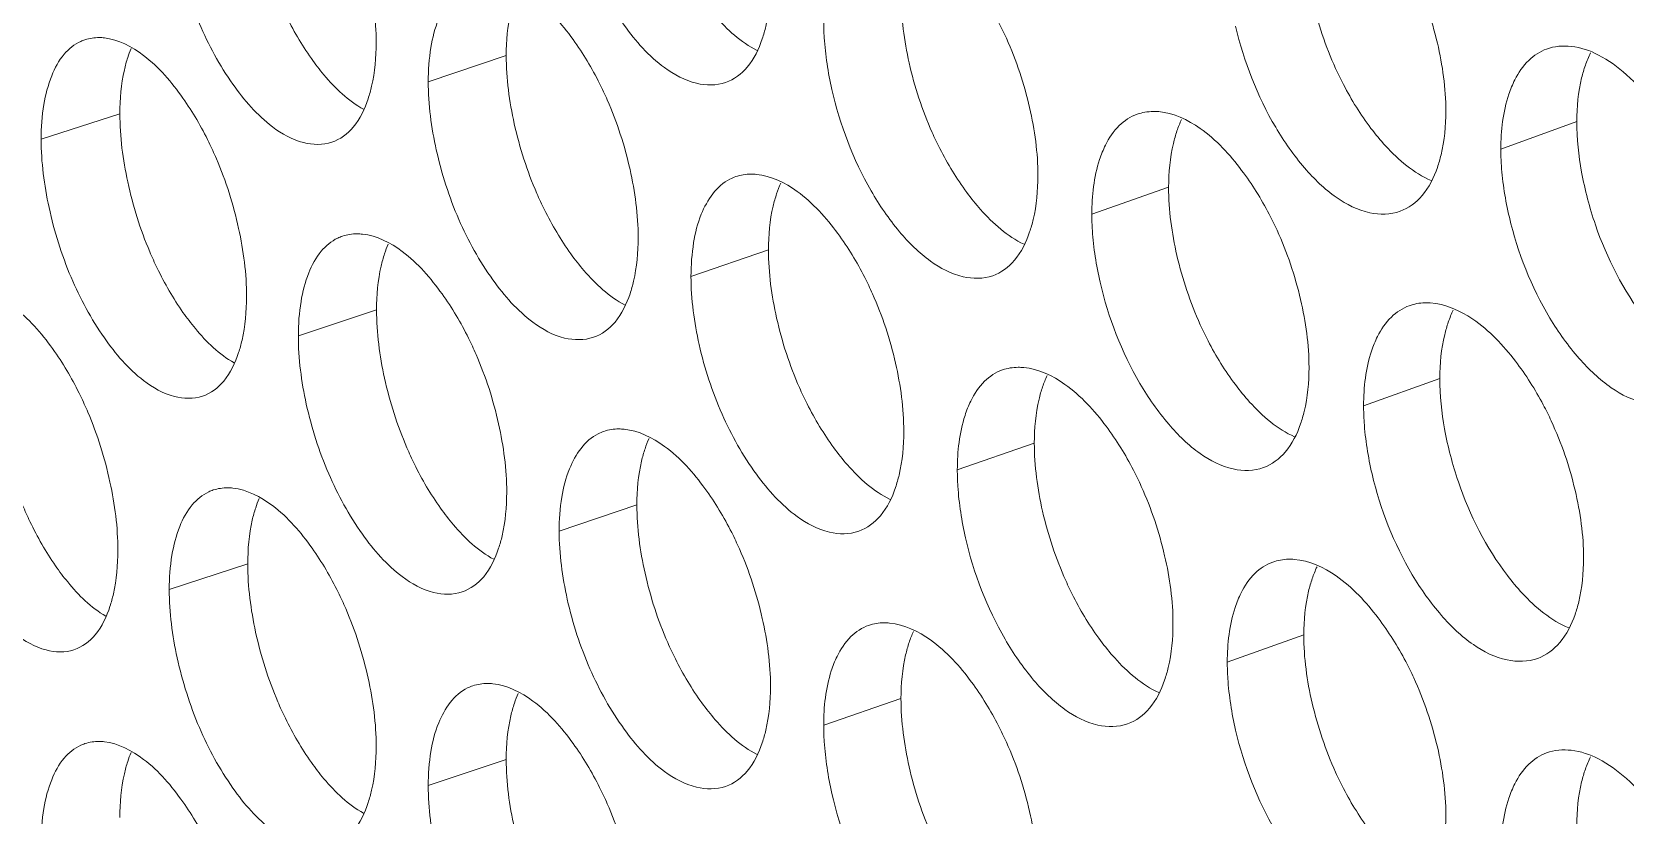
# Model space of a CAD drawing. Header units: millimetres. Extents: x 1177 to 4147, y 93 to 2194.
# Drawn here: x 2508.45 to 2526.29, y 883.24 to 892 of the extents above; entities that cross this region are included whole.
import ezdxf

# ---------------------------------------------------------------- set-up
doc = ezdxf.new("R2010")
doc.units = ezdxf.units.MM
doc.header["$LTSCALE"] = 0.1
doc.layers.get('0').update_dxf_attribs({"lineweight": 13})
doc.layers.add('标注', color=251, linetype='Continuous', lineweight=9)

# ---------------------------------------------------------------- blocks, each defined once
blk = doc.blocks.new('02')
at = {"layer": '标注'}
for p, q in [((4360.218, 865.179), (4358.971, 864.762)), ((4354.039, 864.25), (4352.78, 863.842)), ((4354.039, 864.25), (4352.78, 863.842)), ((4377.338, 864.123), (4376.123, 863.683)), ((4370.81, 863.075), (4369.582, 862.644)), ((4364.411, 862.072), (4363.172, 861.65)), ((4358.144, 861.114), (4356.893, 860.701)), ((4358.144, 861.114), (4356.893, 860.701)), ((4375.148, 860.018), (4373.928, 859.582)), ((4368.662, 858.986), (4367.431, 858.557)), ((4362.307, 857.998), (4361.064, 857.579)), ((4362.307, 857.998), (4361.064, 857.579)), ((4356.084, 857.055), (4354.829, 856.644)), ((4372.971, 855.919), (4371.748, 855.485)), ((4366.53, 854.901), (4365.294, 854.476)), ((4366.53, 854.901), (4365.294, 854.476)), ((4360.218, 853.929), (4358.971, 853.512))]:
    blk.add_line(p, q, dxfattribs=at)
for centre, radius, start, end in [((4353.688, 864.795), 0.67, 108.0096, 114.2633), ((4353.688, 864.795), 0.67, 108.0096, 114.2633), ((4355.89, 864.588), 1.814, 157.2003, 162.034), ((4355.89, 864.588), 1.814, 157.2003, 162.034), ((4364.121, 862.566), 0.718, 108.8885, 116.9547), ((4357.817, 861.639), 0.689, 108.3587, 115.3644), ((4357.817, 861.639), 0.689, 108.3587, 115.3644), ((4362.005, 858.502), 0.708, 108.7111, 116.4326), ((4362.005, 858.502), 0.708, 108.7111, 116.4326), ((4355.745, 857.59), 0.68, 108.1838, 114.818), ((4359.904, 854.443), 0.699, 108.5345, 115.9025), ((4353.688, 853.545), 0.67, 108.0096, 114.2633), ((4355.89, 853.338), 1.814, 157.2003, 162.034)]:
    blk.add_arc(centre, radius, start, end, dxfattribs=at)
for points, knots in [([(4361.064, 868.829), (4361.064, 868.463), (4361.166, 867.707), (4361.515, 866.63), (4362.038, 865.691), (4362.498, 865.171), (4362.749, 864.987)], [0, 0, 0, 0, 0.254669, 0.526003, 0.783257, 1, 1, 1, 1]), ([(4354.829, 867.894), (4354.829, 867.528), (4354.929, 866.772), (4355.269, 865.694), (4355.781, 864.751), (4356.232, 864.228), (4356.479, 864.041)], [0, 0, 0, 0, 0.255252, 0.52708, 0.784259, 1, 1, 1, 1]), ([(4358.138, 865.387), (4358.138, 865.753), (4358.037, 866.508), (4357.806, 867.232), (4357.651, 867.59)], [0, 0, 0, 0, 0.484204, 1, 1, 1, 1]), ([(4372.971, 867.169), (4372.971, 866.804), (4373.077, 866.048), (4373.319, 865.328), (4373.48, 864.974)], [0, 0, 0, 0, 0.484071, 1, 1, 1, 1]), ([(4359.598, 866.322), (4359.381, 866.216), (4359.133, 865.846), (4358.996, 865.287), (4358.971, 864.944), (4358.971, 864.762)], [0, 0, 0, 0, 0.415426, 0.686428, 1, 1, 1, 1]), ([(4361.287, 865.436), (4361.104, 865.688), (4360.746, 866.103), (4360.235, 866.365), (4360.004, 866.389)], [0, 0, 0, 0, 0.572175, 1, 1, 1, 1]), ([(4364.312, 865.447), (4364.334, 865.512), (4364.416, 865.805), (4364.444, 866.111), (4364.444, 866.345)], [0, 0, 0, 0, 0.227216, 1, 1, 1, 1]), ([(4368.216, 865.455), (4368.177, 865.543), (4368.016, 865.877), (4367.822, 866.196), (4367.658, 866.417)], [0, 0, 0, 0, 0.259321, 1, 1, 1, 1]), ([(4375.243, 864.292), (4375.243, 864.657), (4375.137, 865.412), (4374.892, 866.131), (4374.73, 866.485)], [0, 0, 0, 0, 0.483896, 1, 1, 1, 1]), ([(4356.565, 866.1), (4356.603, 866.012), (4356.757, 865.676), (4356.943, 865.355), (4357.101, 865.132)], [0, 0, 0, 0, 0.259878, 1, 1, 1, 1]), ([(4360.347, 866.077), (4360.325, 866.012), (4360.245, 865.719), (4360.218, 865.413), (4360.218, 865.179)], [0, 0, 0, 0, 0.22686, 1, 1, 1, 1]), ([(4363.346, 866.083), (4363.413, 865.99), (4363.663, 865.674), (4363.971, 865.391), (4364.229, 865.26)], [0, 0, 0, 0, 0.283164, 1, 1, 1, 1]), ([(4366.53, 866.151), (4366.53, 865.786), (4366.633, 865.03), (4366.87, 864.308), (4367.028, 863.952)], [0, 0, 0, 0, 0.484186, 1, 1, 1, 1]), ([(4365.294, 865.726), (4365.294, 865.639), (4365.307, 865.273), (4365.364, 864.909), (4365.426, 864.637)], [0, 0, 0, 0, 0.237501, 1, 1, 1, 1]), ([(4371.882, 865.647), (4372.013, 865.083), (4372.325, 864.279), (4372.943, 863.396), (4373.303, 863.045), (4373.491, 862.914)], [0, 0, 0, 0, 0.538492, 0.786102, 1, 1, 1, 1]), ([(4353.413, 865.406), (4353.311, 865.36), (4353.114, 865.198), (4352.922, 864.837), (4352.804, 864.372), (4352.78, 864.027), (4352.78, 863.842)], [0, 0, 0, 0, 0.190641, 0.415947, 0.685903, 1, 1, 1, 1]), ([(4353.413, 865.406), (4353.311, 865.36), (4353.114, 865.198), (4352.922, 864.837), (4352.804, 864.372), (4352.78, 864.027), (4352.78, 863.842)], [0, 0, 0, 0, 0.190641, 0.415947, 0.685903, 1, 1, 1, 1]), ([(4353.791, 865.462), (4353.764, 865.465), (4353.66, 865.471), (4353.554, 865.457), (4353.481, 865.433)], [0, 0, 0, 0, 0.25889, 1, 1, 1, 1]), ([(4353.791, 865.462), (4353.764, 865.465), (4353.66, 865.471), (4353.554, 865.457), (4353.481, 865.433)], [0, 0, 0, 0, 0.25889, 1, 1, 1, 1]), ([(4355.047, 864.5), (4354.868, 864.753), (4354.52, 865.168), (4354.018, 865.436), (4353.791, 865.462)], [0, 0, 0, 0, 0.574346, 1, 1, 1, 1]), ([(4355.047, 864.5), (4354.868, 864.753), (4354.52, 865.168), (4354.018, 865.436), (4353.791, 865.462)], [0, 0, 0, 0, 0.574346, 1, 1, 1, 1]), ([(4358.009, 864.49), (4358.031, 864.555), (4358.111, 864.847), (4358.138, 865.153), (4358.138, 865.387)], [0, 0, 0, 0, 0.226796, 1, 1, 1, 1]), ([(4361.834, 864.471), (4361.795, 864.559), (4361.638, 864.894), (4361.447, 865.214), (4361.287, 865.436)], [0, 0, 0, 0, 0.259589, 1, 1, 1, 1]), ([(4363.726, 864.749), (4363.86, 864.795), (4364.123, 864.995), (4364.258, 865.285), (4364.312, 865.447)], [0, 0, 0, 0, 0.452702, 1, 1, 1, 1]), ([(4368.72, 863.259), (4368.72, 863.624), (4368.616, 864.379), (4368.376, 865.1), (4368.216, 865.455)], [0, 0, 0, 0, 0.484011, 1, 1, 1, 1]), ([(4376.855, 865.284), (4376.749, 865.246), (4376.54, 865.109), (4376.404, 864.905), (4376.347, 864.792)], [0, 0, 0, 0, 0.470447, 1, 1, 1, 1]), ([(4378.566, 864.402), (4378.435, 864.571), (4378.17, 864.868), (4377.724, 865.196), (4377.275, 865.354), (4376.979, 865.329), (4376.855, 865.284)], [0, 0, 0, 0, 0.313876, 0.582158, 0.805693, 1, 1, 1, 1]), ([(4354.165, 865.147), (4354.143, 865.082), (4354.065, 864.789), (4354.039, 864.484), (4354.039, 864.25)], [0, 0, 0, 0, 0.226444, 1, 1, 1, 1]), ([(4354.165, 865.147), (4354.143, 865.082), (4354.065, 864.789), (4354.039, 864.484), (4354.039, 864.25)], [0, 0, 0, 0, 0.226444, 1, 1, 1, 1]), ([(4357.101, 865.132), (4357.164, 865.043), (4357.401, 864.734), (4357.691, 864.455), (4357.935, 864.32)], [0, 0, 0, 0, 0.282461, 1, 1, 1, 1]), ([(4360.218, 865.179), (4360.218, 864.813), (4360.319, 864.057), (4360.551, 863.334), (4360.707, 862.976)], [0, 0, 0, 0, 0.484301, 1, 1, 1, 1]), ([(4377.474, 865.024), (4377.451, 864.958), (4377.366, 864.665), (4377.338, 864.358), (4377.338, 864.123)], [0, 0, 0, 0, 0.227989, 1, 1, 1, 1]), ([(4358.971, 864.762), (4358.971, 864.396), (4359.072, 863.64), (4359.418, 862.563), (4359.938, 861.623), (4360.395, 861.102), (4360.644, 860.917)], [0, 0, 0, 0, 0.254863, 0.526363, 0.783591, 1, 1, 1, 1]), ([(4362.749, 864.987), (4362.902, 864.875), (4363.212, 864.703), (4363.579, 864.699), (4363.726, 864.749)], [0, 0, 0, 0, 0.550215, 1, 1, 1, 1]), ([(4373.48, 864.974), (4373.52, 864.886), (4373.683, 864.553), (4373.88, 864.235), (4374.046, 864.016)], [0, 0, 0, 0, 0.259163, 1, 1, 1, 1]), ([(4376.347, 864.792), (4376.309, 864.717), (4376.166, 864.365), (4376.123, 863.979), (4376.123, 863.683)], [0, 0, 0, 0, 0.220518, 1, 1, 1, 1]), ([(4355.582, 863.531), (4355.544, 863.619), (4355.391, 863.955), (4355.204, 864.277), (4355.047, 864.5)], [0, 0, 0, 0, 0.259857, 1, 1, 1, 1]), ([(4355.582, 863.531), (4355.544, 863.619), (4355.391, 863.955), (4355.204, 864.277), (4355.047, 864.5)], [0, 0, 0, 0, 0.259857, 1, 1, 1, 1]), ([(4365.426, 864.637), (4365.554, 864.073), (4365.859, 863.267), (4366.464, 862.379), (4366.817, 862.026), (4367.003, 861.893)], [0, 0, 0, 0, 0.539686, 0.787091, 1, 1, 1, 1]), ([(4354.039, 864.25), (4354.039, 863.884), (4354.138, 863.128), (4354.365, 862.403), (4354.517, 862.044)], [0, 0, 0, 0, 0.484416, 1, 1, 1, 1]), ([(4354.039, 864.25), (4354.039, 863.884), (4354.138, 863.128), (4354.365, 862.403), (4354.517, 862.044)], [0, 0, 0, 0, 0.484416, 1, 1, 1, 1]), ([(4357.429, 863.794), (4357.562, 863.838), (4357.824, 864.038), (4357.956, 864.328), (4358.009, 864.49)], [0, 0, 0, 0, 0.450132, 1, 1, 1, 1]), ([(4362.327, 862.271), (4362.327, 862.636), (4362.225, 863.392), (4361.99, 864.114), (4361.834, 864.471)], [0, 0, 0, 0, 0.484127, 1, 1, 1, 1]), ([(4370.307, 864.242), (4370.2, 864.204), (4369.991, 864.068), (4369.857, 863.861), (4369.8, 863.747)], [0, 0, 0, 0, 0.468263, 1, 1, 1, 1]), ([(4370.651, 864.283), (4370.621, 864.285), (4370.505, 864.29), (4370.388, 864.27), (4370.307, 864.242)], [0, 0, 0, 0, 0.258637, 1, 1, 1, 1]), ([(4371.978, 863.345), (4371.789, 863.596), (4371.414, 864.01), (4370.888, 864.262), (4370.651, 864.283)], [0, 0, 0, 0, 0.568686, 1, 1, 1, 1]), ([(4375.108, 863.392), (4375.131, 863.458), (4375.215, 863.75), (4375.243, 864.057), (4375.243, 864.292)], [0, 0, 0, 0, 0.227924, 1, 1, 1, 1]), ([(4356.479, 864.041), (4356.627, 863.929), (4356.927, 863.755), (4357.286, 863.747), (4357.429, 863.794)], [0, 0, 0, 0, 0.551821, 1, 1, 1, 1]), ([(4374.046, 864.016), (4374.119, 863.92), (4374.391, 863.591), (4374.729, 863.303), (4375.01, 863.181)], [0, 0, 0, 0, 0.284096, 1, 1, 1, 1]), ([(4377.338, 864.123), (4377.338, 863.853), (4377.398, 863.291), (4377.685, 862.202), (4378.082, 861.423), (4378.426, 860.975)], [0, 0, 0, 0, 0.240288, 0.498123, 1, 1, 1, 1]), ([(4352.78, 863.842), (4352.78, 863.476), (4352.879, 862.72), (4353.217, 861.642), (4353.725, 860.698), (4354.173, 860.173), (4354.418, 859.985)], [0, 0, 0, 0, 0.255445, 0.527438, 0.784592, 1, 1, 1, 1]), ([(4352.78, 863.842), (4352.78, 863.476), (4352.879, 862.72), (4353.217, 861.642), (4353.725, 860.698), (4354.173, 860.173), (4354.418, 859.985)], [0, 0, 0, 0, 0.255445, 0.527438, 0.784592, 1, 1, 1, 1]), ([(4367.028, 863.952), (4367.067, 863.865), (4367.227, 863.53), (4367.419, 863.212), (4367.582, 862.991)], [0, 0, 0, 0, 0.259432, 1, 1, 1, 1]), ([(4369.8, 863.747), (4369.763, 863.672), (4369.624, 863.321), (4369.582, 862.937), (4369.582, 862.644)], [0, 0, 0, 0, 0.220019, 1, 1, 1, 1]), ([(4370.943, 863.974), (4370.921, 863.909), (4370.838, 863.616), (4370.81, 863.31), (4370.81, 863.075)], [0, 0, 0, 0, 0.227562, 1, 1, 1, 1]), ([(4356.065, 861.327), (4356.065, 861.693), (4355.965, 862.449), (4355.735, 863.173), (4355.582, 863.531)], [0, 0, 0, 0, 0.484243, 1, 1, 1, 1]), ([(4356.065, 861.327), (4356.065, 861.693), (4355.965, 862.449), (4355.735, 863.173), (4355.582, 863.531)], [0, 0, 0, 0, 0.484243, 1, 1, 1, 1]), ([(4376.123, 863.683), (4376.123, 863.596), (4376.136, 863.231), (4376.195, 862.867), (4376.259, 862.596)], [0, 0, 0, 0, 0.237616, 1, 1, 1, 1]), ([(4364.219, 863.281), (4364.19, 863.284), (4364.079, 863.289), (4363.966, 863.272), (4363.888, 863.245)], [0, 0, 0, 0, 0.25872, 1, 1, 1, 1]), ([(4365.52, 862.335), (4365.334, 862.586), (4364.97, 863.001), (4364.453, 863.259), (4364.219, 863.281)], [0, 0, 0, 0, 0.570761, 1, 1, 1, 1]), ([(4368.587, 862.36), (4368.61, 862.425), (4368.692, 862.718), (4368.72, 863.024), (4368.72, 863.259)], [0, 0, 0, 0, 0.227498, 1, 1, 1, 1]), ([(4372.544, 862.387), (4372.504, 862.474), (4372.341, 862.808), (4372.144, 863.126), (4371.978, 863.345)], [0, 0, 0, 0, 0.259142, 1, 1, 1, 1]), ([(4374.512, 862.691), (4374.648, 862.74), (4374.912, 862.941), (4375.052, 863.231), (4375.108, 863.392)], [0, 0, 0, 0, 0.456741, 1, 1, 1, 1]), ([(4360.707, 862.976), (4360.745, 862.888), (4360.901, 862.553), (4361.09, 862.233), (4361.249, 862.011)], [0, 0, 0, 0, 0.2597, 1, 1, 1, 1]), ([(4363.795, 863.206), (4363.579, 863.096), (4363.334, 862.727), (4363.197, 862.17), (4363.172, 861.83), (4363.172, 861.65)], [0, 0, 0, 0, 0.417976, 0.688317, 1, 1, 1, 1]), ([(4364.542, 862.971), (4364.52, 862.906), (4364.438, 862.613), (4364.411, 862.307), (4364.411, 862.072)], [0, 0, 0, 0, 0.22714, 1, 1, 1, 1]), ([(4367.582, 862.991), (4367.652, 862.897), (4367.911, 862.576), (4368.231, 862.29), (4368.498, 862.163)], [0, 0, 0, 0, 0.283571, 1, 1, 1, 1]), ([(4370.81, 863.075), (4370.81, 862.709), (4370.914, 861.954), (4371.155, 861.233), (4371.315, 860.878)], [0, 0, 0, 0, 0.484109, 1, 1, 1, 1]), ([(4373.491, 862.914), (4373.652, 862.801), (4373.979, 862.631), (4374.36, 862.637), (4374.512, 862.691)], [0, 0, 0, 0, 0.547725, 1, 1, 1, 1]), ([(4369.582, 862.644), (4369.582, 862.557), (4369.595, 862.191), (4369.653, 861.827), (4369.716, 861.555)], [0, 0, 0, 0, 0.237546, 1, 1, 1, 1]), ([(4376.259, 862.596), (4376.391, 862.032), (4376.708, 861.228), (4377.334, 860.349), (4377.698, 860.001), (4377.889, 859.87)], [0, 0, 0, 0, 0.537696, 0.785444, 1, 1, 1, 1]), ([(4357.522, 862.262), (4357.42, 862.213), (4357.225, 862.049), (4357.034, 861.688), (4356.916, 861.226), (4356.893, 860.884), (4356.893, 860.701)], [0, 0, 0, 0, 0.192296, 0.418401, 0.687759, 1, 1, 1, 1]), ([(4357.522, 862.262), (4357.42, 862.213), (4357.225, 862.049), (4357.034, 861.688), (4356.916, 861.226), (4356.893, 860.884), (4356.893, 860.701)], [0, 0, 0, 0, 0.192296, 0.418401, 0.687759, 1, 1, 1, 1]), ([(4357.918, 862.325), (4357.89, 862.328), (4357.784, 862.334), (4357.675, 862.318), (4357.6, 862.293)], [0, 0, 0, 0, 0.258817, 1, 1, 1, 1]), ([(4357.918, 862.325), (4357.89, 862.328), (4357.784, 862.334), (4357.675, 862.318), (4357.6, 862.293)], [0, 0, 0, 0, 0.258817, 1, 1, 1, 1]), ([(4359.192, 861.369), (4359.011, 861.621), (4358.656, 862.037), (4358.148, 862.301), (4357.918, 862.325)], [0, 0, 0, 0, 0.572892, 1, 1, 1, 1]), ([(4359.192, 861.369), (4359.011, 861.621), (4358.656, 862.037), (4358.148, 862.301), (4357.918, 862.325)], [0, 0, 0, 0, 0.572892, 1, 1, 1, 1]), ([(4362.197, 861.373), (4362.219, 861.438), (4362.3, 861.731), (4362.327, 862.036), (4362.327, 862.271)], [0, 0, 0, 0, 0.227075, 1, 1, 1, 1]), ([(4366.074, 861.372), (4366.035, 861.46), (4365.876, 861.795), (4365.683, 862.114), (4365.52, 862.335)], [0, 0, 0, 0, 0.25941, 1, 1, 1, 1]), ([(4367.997, 861.661), (4368.131, 861.708), (4368.395, 861.908), (4368.532, 862.198), (4368.587, 862.36)], [0, 0, 0, 0, 0.454353, 1, 1, 1, 1]), ([(4373.055, 860.192), (4373.055, 860.558), (4372.949, 861.312), (4372.706, 862.032), (4372.544, 862.387)], [0, 0, 0, 0, 0.483934, 1, 1, 1, 1]), ([(4354.517, 862.044), (4354.554, 861.956), (4354.707, 861.62), (4354.891, 861.299), (4355.048, 861.075)], [0, 0, 0, 0, 0.259967, 1, 1, 1, 1]), ([(4354.517, 862.044), (4354.554, 861.956), (4354.707, 861.62), (4354.891, 861.299), (4355.048, 861.075)], [0, 0, 0, 0, 0.259967, 1, 1, 1, 1]), ([(4358.272, 862.012), (4358.25, 861.947), (4358.17, 861.654), (4358.144, 861.349), (4358.144, 861.114)], [0, 0, 0, 0, 0.226721, 1, 1, 1, 1]), ([(4358.272, 862.012), (4358.25, 861.947), (4358.17, 861.654), (4358.144, 861.349), (4358.144, 861.114)], [0, 0, 0, 0, 0.226721, 1, 1, 1, 1]), ([(4361.249, 862.011), (4361.316, 861.92), (4361.561, 861.606), (4361.863, 861.324), (4362.117, 861.192)], [0, 0, 0, 0, 0.282942, 1, 1, 1, 1]), ([(4364.411, 862.072), (4364.411, 861.706), (4364.514, 860.951), (4364.749, 860.228), (4364.907, 859.872)], [0, 0, 0, 0, 0.484224, 1, 1, 1, 1]), ([(4367.003, 861.893), (4367.159, 861.78), (4367.475, 861.609), (4367.848, 861.609), (4367.997, 861.661)], [0, 0, 0, 0, 0.549192, 1, 1, 1, 1]), ([(4363.172, 861.65), (4363.172, 861.284), (4363.275, 860.528), (4363.626, 859.452), (4364.153, 858.514), (4364.616, 857.996), (4364.869, 857.812)], [0, 0, 0, 0, 0.254475, 0.525644, 0.782923, 1, 1, 1, 1]), ([(4369.716, 861.555), (4369.845, 860.991), (4370.155, 860.186), (4370.769, 859.302), (4371.126, 858.951), (4371.314, 858.818)], [0, 0, 0, 0, 0.53889, 0.786432, 1, 1, 1, 1]), ([(4352.996, 860.448), (4352.819, 860.701), (4352.475, 861.116), (4351.975, 861.386), (4351.749, 861.412)], [0, 0, 0, 0, 0.575082, 1, 1, 1, 1]), ([(4355.938, 860.431), (4355.959, 860.496), (4356.039, 860.788), (4356.065, 861.093), (4356.065, 861.327)], [0, 0, 0, 0, 0.226657, 1, 1, 1, 1]), ([(4355.938, 860.431), (4355.959, 860.496), (4356.039, 860.788), (4356.065, 861.093), (4356.065, 861.327)], [0, 0, 0, 0, 0.226657, 1, 1, 1, 1]), ([(4359.735, 860.403), (4359.697, 860.491), (4359.541, 860.826), (4359.352, 861.147), (4359.192, 861.369)], [0, 0, 0, 0, 0.259679, 1, 1, 1, 1]), ([(4359.735, 860.403), (4359.697, 860.491), (4359.541, 860.826), (4359.352, 861.147), (4359.192, 861.369)], [0, 0, 0, 0, 0.259679, 1, 1, 1, 1]), ([(4361.612, 860.676), (4361.746, 860.721), (4362.008, 860.921), (4362.143, 861.211), (4362.197, 861.373)], [0, 0, 0, 0, 0.451858, 1, 1, 1, 1]), ([(4366.575, 859.174), (4366.575, 859.54), (4366.471, 860.295), (4366.233, 861.016), (4366.074, 861.372)], [0, 0, 0, 0, 0.484049, 1, 1, 1, 1]), ([(4374.992, 861.227), (4374.963, 861.229), (4374.85, 861.23), (4374.737, 861.21), (4374.658, 861.182)], [0, 0, 0, 0, 0.257824, 1, 1, 1, 1]), ([(4376.356, 860.295), (4376.161, 860.548), (4375.776, 860.966), (4375.235, 861.212), (4374.992, 861.227)], [0, 0, 0, 0, 0.568444, 1, 1, 1, 1]), ([(4355.048, 861.075), (4355.111, 860.986), (4355.343, 860.681), (4355.627, 860.404), (4355.867, 860.267)], [0, 0, 0, 0, 0.282202, 1, 1, 1, 1]), ([(4355.048, 861.075), (4355.111, 860.986), (4355.343, 860.681), (4355.627, 860.404), (4355.867, 860.267)], [0, 0, 0, 0, 0.282202, 1, 1, 1, 1]), ([(4358.144, 861.114), (4358.144, 860.748), (4358.244, 859.993), (4358.474, 859.269), (4358.629, 858.911)], [0, 0, 0, 0, 0.484339, 1, 1, 1, 1]), ([(4358.144, 861.114), (4358.144, 860.748), (4358.244, 859.993), (4358.474, 859.269), (4358.629, 858.911)], [0, 0, 0, 0, 0.484339, 1, 1, 1, 1]), ([(4374.658, 861.182), (4374.552, 861.143), (4374.343, 861.007), (4374.208, 860.802), (4374.15, 860.688)], [0, 0, 0, 0, 0.469738, 1, 1, 1, 1]), ([(4356.893, 860.701), (4356.893, 860.335), (4356.993, 859.579), (4357.336, 858.501), (4357.852, 857.559), (4358.306, 857.037), (4358.554, 856.851)], [0, 0, 0, 0, 0.255058, 0.526721, 0.783925, 1, 1, 1, 1]), ([(4356.893, 860.701), (4356.893, 860.335), (4356.993, 859.579), (4357.336, 858.501), (4357.852, 857.559), (4358.306, 857.037), (4358.554, 856.851)], [0, 0, 0, 0, 0.255058, 0.526721, 0.783925, 1, 1, 1, 1]), ([(4360.644, 860.917), (4360.796, 860.804), (4361.102, 860.632), (4361.467, 860.627), (4361.612, 860.676)], [0, 0, 0, 0, 0.550741, 1, 1, 1, 1]), ([(4371.315, 860.878), (4371.355, 860.791), (4371.516, 860.457), (4371.712, 860.139), (4371.877, 859.92)], [0, 0, 0, 0, 0.259253, 1, 1, 1, 1]), ([(4374.15, 860.688), (4374.113, 860.614), (4373.971, 860.262), (4373.928, 859.876), (4373.928, 859.582)], [0, 0, 0, 0, 0.220347, 1, 1, 1, 1]), ([(4375.283, 860.919), (4375.26, 860.853), (4375.176, 860.56), (4375.148, 860.253), (4375.148, 860.018)], [0, 0, 0, 0, 0.227846, 1, 1, 1, 1]), ([(4353.528, 859.478), (4353.49, 859.566), (4353.338, 859.902), (4353.153, 860.224), (4352.996, 860.448)], [0, 0, 0, 0, 0.259945, 1, 1, 1, 1]), ([(4355.359, 859.736), (4355.492, 859.779), (4355.754, 859.979), (4355.884, 860.269), (4355.938, 860.431)], [0, 0, 0, 0, 0.449251, 1, 1, 1, 1]), ([(4355.359, 859.736), (4355.492, 859.779), (4355.754, 859.979), (4355.884, 860.269), (4355.938, 860.431)], [0, 0, 0, 0, 0.449251, 1, 1, 1, 1]), ([(4360.225, 858.201), (4360.225, 858.567), (4360.123, 859.322), (4359.891, 860.046), (4359.735, 860.403)], [0, 0, 0, 0, 0.484165, 1, 1, 1, 1]), ([(4360.225, 858.201), (4360.225, 858.567), (4360.123, 859.322), (4359.891, 860.046), (4359.735, 860.403)], [0, 0, 0, 0, 0.484165, 1, 1, 1, 1]), ([(4368.492, 860.194), (4368.463, 860.196), (4368.349, 860.201), (4368.233, 860.183), (4368.153, 860.155)], [0, 0, 0, 0, 0.258663, 1, 1, 1, 1]), ([(4369.811, 859.254), (4369.623, 859.504), (4369.252, 859.919), (4368.729, 860.173), (4368.492, 860.194)], [0, 0, 0, 0, 0.569371, 1, 1, 1, 1]), ([(4372.92, 859.293), (4372.943, 859.358), (4373.026, 859.651), (4373.055, 859.958), (4373.055, 860.192)], [0, 0, 0, 0, 0.227782, 1, 1, 1, 1]), ([(4376.929, 859.339), (4376.889, 859.426), (4376.724, 859.759), (4376.524, 860.076), (4376.356, 860.295)], [0, 0, 0, 0, 0.258962, 1, 1, 1, 1]), ([(4354.418, 859.985), (4354.565, 859.873), (4354.861, 859.699), (4355.217, 859.689), (4355.359, 859.736)], [0, 0, 0, 0, 0.552376, 1, 1, 1, 1]), ([(4354.418, 859.985), (4354.565, 859.873), (4354.861, 859.699), (4355.217, 859.689), (4355.359, 859.736)], [0, 0, 0, 0, 0.552376, 1, 1, 1, 1]), ([(4368.153, 860.155), (4368.046, 860.118), (4367.837, 859.98), (4367.703, 859.773), (4367.646, 859.658)], [0, 0, 0, 0, 0.467496, 1, 1, 1, 1]), ([(4371.877, 859.92), (4371.949, 859.824), (4372.216, 859.498), (4372.548, 859.21), (4372.825, 859.086)], [0, 0, 0, 0, 0.283932, 1, 1, 1, 1]), ([(4375.148, 860.018), (4375.148, 859.748), (4375.207, 859.187), (4375.492, 858.097), (4375.886, 857.317), (4376.229, 856.868)], [0, 0, 0, 0, 0.240361, 0.498273, 1, 1, 1, 1]), ([(4364.907, 859.872), (4364.945, 859.784), (4365.103, 859.45), (4365.295, 859.131), (4365.457, 858.91)], [0, 0, 0, 0, 0.259522, 1, 1, 1, 1]), ([(4367.646, 859.658), (4367.61, 859.584), (4367.472, 859.233), (4367.431, 858.85), (4367.431, 858.557)], [0, 0, 0, 0, 0.219864, 1, 1, 1, 1]), ([(4368.795, 859.885), (4368.772, 859.82), (4368.69, 859.527), (4368.662, 859.22), (4368.662, 858.986)], [0, 0, 0, 0, 0.227421, 1, 1, 1, 1]), ([(4377.889, 859.87), (4378.053, 859.758), (4378.387, 859.589), (4378.773, 859.597), (4378.928, 859.654)], [0, 0, 0, 0, 0.54679, 1, 1, 1, 1]), ([(4354.007, 857.273), (4354.007, 857.639), (4353.908, 858.394), (4353.68, 859.119), (4353.528, 859.478)], [0, 0, 0, 0, 0.484282, 1, 1, 1, 1]), ([(4373.928, 859.582), (4373.928, 859.495), (4373.941, 859.129), (4374, 858.765), (4374.063, 858.494)], [0, 0, 0, 0, 0.237593, 1, 1, 1, 1]), ([(4362.104, 859.207), (4362.076, 859.21), (4361.966, 859.216), (4361.855, 859.199), (4361.778, 859.173)], [0, 0, 0, 0, 0.258751, 1, 1, 1, 1]), ([(4362.104, 859.207), (4362.076, 859.21), (4361.966, 859.216), (4361.855, 859.199), (4361.778, 859.173)], [0, 0, 0, 0, 0.258751, 1, 1, 1, 1]), ([(4363.396, 858.258), (4363.212, 858.51), (4362.851, 858.924), (4362.336, 859.185), (4362.104, 859.207)], [0, 0, 0, 0, 0.571465, 1, 1, 1, 1]), ([(4363.396, 858.258), (4363.212, 858.51), (4362.851, 858.924), (4362.336, 859.185), (4362.104, 859.207)], [0, 0, 0, 0, 0.571465, 1, 1, 1, 1]), ([(4366.443, 858.276), (4366.465, 858.341), (4366.547, 858.634), (4366.575, 858.94), (4366.575, 859.174)], [0, 0, 0, 0, 0.227356, 1, 1, 1, 1]), ([(4370.373, 858.293), (4370.333, 858.381), (4370.172, 858.715), (4369.976, 859.033), (4369.811, 859.254)], [0, 0, 0, 0, 0.259231, 1, 1, 1, 1]), ([(4372.326, 858.593), (4372.461, 858.641), (4372.725, 858.841), (4372.864, 859.132), (4372.92, 859.293)], [0, 0, 0, 0, 0.455957, 1, 1, 1, 1]), ([(4377.446, 857.147), (4377.446, 857.512), (4377.339, 858.266), (4377.093, 858.985), (4376.929, 859.339)], [0, 0, 0, 0, 0.483858, 1, 1, 1, 1]), ([(4358.629, 858.911), (4358.667, 858.823), (4358.821, 858.487), (4359.009, 858.167), (4359.168, 857.944)], [0, 0, 0, 0, 0.259789, 1, 1, 1, 1]), ([(4358.629, 858.911), (4358.667, 858.823), (4358.821, 858.487), (4359.009, 858.167), (4359.168, 857.944)], [0, 0, 0, 0, 0.259789, 1, 1, 1, 1]), ([(4361.689, 859.136), (4361.473, 859.029), (4361.227, 858.659), (4361.089, 858.101), (4361.064, 857.76), (4361.064, 857.579)], [0, 0, 0, 0, 0.41671, 0.687379, 1, 1, 1, 1]), ([(4361.689, 859.136), (4361.473, 859.029), (4361.227, 858.659), (4361.089, 858.101), (4361.064, 857.76), (4361.064, 857.579)], [0, 0, 0, 0, 0.41671, 0.687379, 1, 1, 1, 1]), ([(4362.437, 858.896), (4362.415, 858.831), (4362.334, 858.538), (4362.307, 858.233), (4362.307, 857.998)], [0, 0, 0, 0, 0.227, 1, 1, 1, 1]), ([(4362.437, 858.896), (4362.415, 858.831), (4362.334, 858.538), (4362.307, 858.233), (4362.307, 857.998)], [0, 0, 0, 0, 0.227, 1, 1, 1, 1]), ([(4365.457, 858.91), (4365.525, 858.816), (4365.779, 858.497), (4366.093, 858.213), (4366.356, 858.084)], [0, 0, 0, 0, 0.283373, 1, 1, 1, 1]), ([(4368.662, 858.986), (4368.662, 858.62), (4368.766, 857.865), (4369.005, 857.143), (4369.165, 856.788)], [0, 0, 0, 0, 0.484147, 1, 1, 1, 1]), ([(4371.314, 858.818), (4371.473, 858.706), (4371.797, 858.536), (4372.175, 858.539), (4372.326, 858.593)], [0, 0, 0, 0, 0.548205, 1, 1, 1, 1]), ([(4367.431, 858.557), (4367.431, 858.47), (4367.444, 858.104), (4367.501, 857.741), (4367.563, 857.469)], [0, 0, 0, 0, 0.237523, 1, 1, 1, 1]), ([(4374.063, 858.494), (4374.195, 857.93), (4374.509, 857.126), (4375.131, 856.245), (4375.493, 855.896), (4375.683, 855.764)], [0, 0, 0, 0, 0.538094, 0.785773, 1, 1, 1, 1]), ([(4355.46, 858.207), (4355.358, 858.159), (4355.162, 857.996), (4354.971, 857.635), (4354.852, 857.171), (4354.829, 856.828), (4354.829, 856.644)], [0, 0, 0, 0, 0.191473, 0.417182, 0.686837, 1, 1, 1, 1]), ([(4355.847, 858.266), (4355.82, 858.269), (4355.714, 858.275), (4355.608, 858.26), (4355.533, 858.236)], [0, 0, 0, 0, 0.258853, 1, 1, 1, 1]), ([(4357.112, 857.307), (4356.932, 857.56), (4356.581, 857.975), (4356.076, 858.241), (4355.847, 858.266)], [0, 0, 0, 0, 0.573616, 1, 1, 1, 1]), ([(4360.096, 857.304), (4360.118, 857.369), (4360.198, 857.662), (4360.225, 857.967), (4360.225, 858.201)], [0, 0, 0, 0, 0.226935, 1, 1, 1, 1]), ([(4360.096, 857.304), (4360.118, 857.369), (4360.198, 857.662), (4360.225, 857.967), (4360.225, 858.201)], [0, 0, 0, 0, 0.226935, 1, 1, 1, 1]), ([(4363.947, 857.294), (4363.908, 857.382), (4363.749, 857.717), (4363.558, 858.037), (4363.396, 858.258)], [0, 0, 0, 0, 0.2595, 1, 1, 1, 1]), ([(4363.947, 857.294), (4363.908, 857.382), (4363.749, 857.717), (4363.558, 858.037), (4363.396, 858.258)], [0, 0, 0, 0, 0.2595, 1, 1, 1, 1]), ([(4365.854, 857.577), (4365.988, 857.624), (4366.251, 857.824), (4366.388, 858.114), (4366.443, 858.276)], [0, 0, 0, 0, 0.453533, 1, 1, 1, 1]), ([(4370.88, 856.098), (4370.88, 856.463), (4370.775, 857.218), (4370.534, 857.939), (4370.373, 858.293)], [0, 0, 0, 0, 0.483972, 1, 1, 1, 1]), ([(4352.483, 857.993), (4352.52, 857.905), (4352.671, 857.569), (4352.855, 857.247), (4353.01, 857.023)], [0, 0, 0, 0, 0.260055, 1, 1, 1, 1]), ([(4356.211, 857.952), (4356.189, 857.887), (4356.11, 857.594), (4356.084, 857.289), (4356.084, 857.055)], [0, 0, 0, 0, 0.226582, 1, 1, 1, 1]), ([(4359.168, 857.944), (4359.233, 857.854), (4359.473, 857.542), (4359.769, 857.262), (4360.019, 857.128)], [0, 0, 0, 0, 0.282708, 1, 1, 1, 1]), ([(4359.168, 857.944), (4359.233, 857.854), (4359.473, 857.542), (4359.769, 857.262), (4360.019, 857.128)], [0, 0, 0, 0, 0.282708, 1, 1, 1, 1]), ([(4362.307, 857.998), (4362.307, 857.632), (4362.409, 856.877), (4362.643, 856.154), (4362.799, 855.797)], [0, 0, 0, 0, 0.484262, 1, 1, 1, 1]), ([(4362.307, 857.998), (4362.307, 857.632), (4362.409, 856.877), (4362.643, 856.154), (4362.799, 855.797)], [0, 0, 0, 0, 0.484262, 1, 1, 1, 1]), ([(4364.869, 857.812), (4365.023, 857.7), (4365.337, 857.528), (4365.706, 857.526), (4365.854, 857.577)], [0, 0, 0, 0, 0.549699, 1, 1, 1, 1]), ([(4361.064, 857.579), (4361.064, 857.213), (4361.166, 856.457), (4361.515, 855.38), (4362.038, 854.441), (4362.498, 853.921), (4362.749, 853.737)], [0, 0, 0, 0, 0.254669, 0.526003, 0.783257, 1, 1, 1, 1]), ([(4361.064, 857.579), (4361.064, 857.213), (4361.166, 856.457), (4361.515, 855.38), (4362.038, 854.441), (4362.498, 853.921), (4362.749, 853.737)], [0, 0, 0, 0, 0.254669, 0.526003, 0.783257, 1, 1, 1, 1]), ([(4367.563, 857.469), (4367.692, 856.905), (4368, 856.099), (4368.609, 855.213), (4368.965, 854.861), (4369.151, 854.728)], [0, 0, 0, 0, 0.539288, 0.786761, 1, 1, 1, 1]), ([(4353.881, 856.376), (4353.902, 856.441), (4353.981, 856.734), (4354.007, 857.039), (4354.007, 857.273)], [0, 0, 0, 0, 0.226518, 1, 1, 1, 1]), ([(4357.651, 856.34), (4357.613, 856.428), (4357.458, 856.763), (4357.271, 857.084), (4357.112, 857.307)], [0, 0, 0, 0, 0.259768, 1, 1, 1, 1]), ([(4359.513, 856.607), (4359.646, 856.652), (4359.909, 856.852), (4360.042, 857.142), (4360.096, 857.304)], [0, 0, 0, 0, 0.451001, 1, 1, 1, 1]), ([(4359.513, 856.607), (4359.646, 856.652), (4359.909, 856.852), (4360.042, 857.142), (4360.096, 857.304)], [0, 0, 0, 0, 0.451001, 1, 1, 1, 1]), ([(4364.444, 855.095), (4364.444, 855.461), (4364.34, 856.216), (4364.104, 856.938), (4363.947, 857.294)], [0, 0, 0, 0, 0.484088, 1, 1, 1, 1]), ([(4364.444, 855.095), (4364.444, 855.461), (4364.34, 856.216), (4364.104, 856.938), (4363.947, 857.294)], [0, 0, 0, 0, 0.484088, 1, 1, 1, 1]), ([(4372.82, 857.127), (4372.79, 857.129), (4372.674, 857.133), (4372.557, 857.113), (4372.475, 857.084)], [0, 0, 0, 0, 0.258462, 1, 1, 1, 1]), ([(4374.16, 856.192), (4373.969, 856.444), (4373.59, 856.858), (4373.059, 857.108), (4372.82, 857.127)], [0, 0, 0, 0, 0.568222, 1, 1, 1, 1]), ([(4377.31, 856.247), (4377.333, 856.312), (4377.418, 856.605), (4377.446, 856.912), (4377.446, 857.147)], [0, 0, 0, 0, 0.228067, 1, 1, 1, 1]), ([(4353.01, 857.023), (4353.072, 856.935), (4353.3, 856.632), (4353.577, 856.357), (4353.813, 856.218)], [0, 0, 0, 0, 0.28193, 1, 1, 1, 1]), ([(4356.084, 857.055), (4356.084, 856.689), (4356.183, 855.933), (4356.412, 855.208), (4356.565, 854.85)], [0, 0, 0, 0, 0.484378, 1, 1, 1, 1]), ([(4372.475, 857.084), (4372.369, 857.046), (4372.16, 856.91), (4372.025, 856.704), (4371.968, 856.59)], [0, 0, 0, 0, 0.469011, 1, 1, 1, 1]), ([(4376.229, 856.868), (4376.303, 856.771), (4376.579, 856.44), (4376.924, 856.151), (4377.209, 856.031)], [0, 0, 0, 0, 0.284248, 1, 1, 1, 1]), ([(4354.829, 856.644), (4354.829, 856.278), (4354.929, 855.522), (4355.269, 854.444), (4355.781, 853.501), (4356.232, 852.978), (4356.479, 852.791)], [0, 0, 0, 0, 0.255252, 0.52708, 0.784259, 1, 1, 1, 1]), ([(4358.554, 856.851), (4358.704, 856.739), (4359.007, 856.566), (4359.369, 856.559), (4359.513, 856.607)], [0, 0, 0, 0, 0.551276, 1, 1, 1, 1]), ([(4358.554, 856.851), (4358.704, 856.739), (4359.007, 856.566), (4359.369, 856.559), (4359.513, 856.607)], [0, 0, 0, 0, 0.551276, 1, 1, 1, 1]), ([(4369.165, 856.788), (4369.204, 856.7), (4369.364, 856.366), (4369.558, 856.048), (4369.722, 855.828)], [0, 0, 0, 0, 0.259343, 1, 1, 1, 1]), ([(4373.106, 856.819), (4373.083, 856.754), (4372.999, 856.461), (4372.971, 856.154), (4372.971, 855.919)], [0, 0, 0, 0, 0.227704, 1, 1, 1, 1]), ([(4353.305, 855.682), (4353.437, 855.725), (4353.698, 855.925), (4353.828, 856.214), (4353.881, 856.376)], [0, 0, 0, 0, 0.448356, 1, 1, 1, 1]), ([(4371.968, 856.59), (4371.931, 856.516), (4371.791, 856.164), (4371.748, 855.779), (4371.748, 855.485)], [0, 0, 0, 0, 0.22018, 1, 1, 1, 1]), ([(4358.138, 854.137), (4358.138, 854.503), (4358.037, 855.258), (4357.806, 855.982), (4357.651, 856.34)], [0, 0, 0, 0, 0.484204, 1, 1, 1, 1]), ([(4366.348, 856.11), (4366.319, 856.113), (4366.207, 856.118), (4366.092, 856.1), (4366.013, 856.072)], [0, 0, 0, 0, 0.258691, 1, 1, 1, 1]), ([(4366.348, 856.11), (4366.319, 856.113), (4366.207, 856.118), (4366.092, 856.1), (4366.013, 856.072)], [0, 0, 0, 0, 0.258691, 1, 1, 1, 1]), ([(4367.658, 855.167), (4367.471, 855.418), (4367.104, 855.832), (4366.583, 856.088), (4366.348, 856.11)], [0, 0, 0, 0, 0.570063, 1, 1, 1, 1]), ([(4367.658, 855.167), (4367.471, 855.418), (4367.104, 855.832), (4366.583, 856.088), (4366.348, 856.11)], [0, 0, 0, 0, 0.570063, 1, 1, 1, 1]), ([(4370.746, 855.199), (4370.769, 855.264), (4370.852, 855.557), (4370.88, 855.863), (4370.88, 856.098)], [0, 0, 0, 0, 0.227639, 1, 1, 1, 1]), ([(4374.73, 855.235), (4374.689, 855.323), (4374.525, 855.656), (4374.327, 855.973), (4374.16, 856.192)], [0, 0, 0, 0, 0.259052, 1, 1, 1, 1]), ([(4376.713, 855.545), (4376.848, 855.594), (4377.113, 855.795), (4377.254, 856.085), (4377.31, 856.247)], [0, 0, 0, 0, 0.457514, 1, 1, 1, 1]), ([(4352.372, 855.934), (4352.517, 855.822), (4352.81, 855.648), (4353.164, 855.636), (4353.305, 855.682)], [0, 0, 0, 0, 0.552941, 1, 1, 1, 1]), ([(4366.013, 856.072), (4365.907, 856.036), (4365.697, 855.898), (4365.563, 855.69), (4365.507, 855.575)], [0, 0, 0, 0, 0.466707, 1, 1, 1, 1]), ([(4366.013, 856.072), (4365.907, 856.036), (4365.697, 855.898), (4365.563, 855.69), (4365.507, 855.575)], [0, 0, 0, 0, 0.466707, 1, 1, 1, 1]), ([(4372.971, 855.919), (4372.971, 855.554), (4373.077, 854.798), (4373.319, 854.078), (4373.48, 853.724)], [0, 0, 0, 0, 0.484071, 1, 1, 1, 1]), ([(4362.799, 855.797), (4362.838, 855.709), (4362.995, 855.374), (4363.185, 855.054), (4363.346, 854.833)], [0, 0, 0, 0, 0.259611, 1, 1, 1, 1]), ([(4362.799, 855.797), (4362.838, 855.709), (4362.995, 855.374), (4363.185, 855.054), (4363.346, 854.833)], [0, 0, 0, 0, 0.259611, 1, 1, 1, 1]), ([(4366.661, 855.8), (4366.639, 855.735), (4366.557, 855.442), (4366.53, 855.136), (4366.53, 854.901)], [0, 0, 0, 0, 0.22728, 1, 1, 1, 1]), ([(4366.661, 855.8), (4366.639, 855.735), (4366.557, 855.442), (4366.53, 855.136), (4366.53, 854.901)], [0, 0, 0, 0, 0.22728, 1, 1, 1, 1]), ([(4369.722, 855.828), (4369.793, 855.733), (4370.056, 855.409), (4370.382, 855.122), (4370.654, 854.997)], [0, 0, 0, 0, 0.283758, 1, 1, 1, 1]), ([(4375.683, 855.764), (4375.845, 855.652), (4376.176, 855.483), (4376.559, 855.489), (4376.713, 855.545)], [0, 0, 0, 0, 0.547253, 1, 1, 1, 1]), ([(4365.507, 855.575), (4365.471, 855.501), (4365.335, 855.15), (4365.294, 854.769), (4365.294, 854.476)], [0, 0, 0, 0, 0.219714, 1, 1, 1, 1]), ([(4365.507, 855.575), (4365.471, 855.501), (4365.335, 855.15), (4365.294, 854.769), (4365.294, 854.476)], [0, 0, 0, 0, 0.219714, 1, 1, 1, 1]), ([(4371.748, 855.485), (4371.748, 855.398), (4371.761, 855.032), (4371.819, 854.669), (4371.882, 854.397)], [0, 0, 0, 0, 0.237569, 1, 1, 1, 1]), ([(4359.598, 855.072), (4359.381, 854.966), (4359.133, 854.596), (4358.996, 854.037), (4358.971, 853.694), (4358.971, 853.512)], [0, 0, 0, 0, 0.415426, 0.686428, 1, 1, 1, 1]), ([(4360.004, 855.139), (4359.976, 855.142), (4359.867, 855.147), (4359.758, 855.131), (4359.681, 855.106)], [0, 0, 0, 0, 0.258783, 1, 1, 1, 1]), ([(4361.287, 854.186), (4361.104, 854.438), (4360.746, 854.853), (4360.235, 855.115), (4360.004, 855.139)], [0, 0, 0, 0, 0.572175, 1, 1, 1, 1]), ([(4364.312, 854.197), (4364.334, 854.262), (4364.416, 854.555), (4364.444, 854.861), (4364.444, 855.095)], [0, 0, 0, 0, 0.227216, 1, 1, 1, 1]), ([(4364.312, 854.197), (4364.334, 854.262), (4364.416, 854.555), (4364.444, 854.861), (4364.444, 855.095)], [0, 0, 0, 0, 0.227216, 1, 1, 1, 1]), ([(4368.216, 854.205), (4368.177, 854.293), (4368.016, 854.627), (4367.822, 854.946), (4367.658, 855.167)], [0, 0, 0, 0, 0.259321, 1, 1, 1, 1]), ([(4368.216, 854.205), (4368.177, 854.293), (4368.016, 854.627), (4367.822, 854.946), (4367.658, 855.167)], [0, 0, 0, 0, 0.259321, 1, 1, 1, 1]), ([(4370.154, 854.499), (4370.289, 854.547), (4370.553, 854.747), (4370.691, 855.037), (4370.746, 855.199)], [0, 0, 0, 0, 0.455161, 1, 1, 1, 1]), ([(4375.243, 853.042), (4375.243, 853.407), (4375.137, 854.162), (4374.892, 854.881), (4374.73, 855.235)], [0, 0, 0, 0, 0.483896, 1, 1, 1, 1]), ([(4356.565, 854.85), (4356.603, 854.762), (4356.757, 854.426), (4356.943, 854.105), (4357.101, 853.882)], [0, 0, 0, 0, 0.259878, 1, 1, 1, 1]), ([(4360.347, 854.827), (4360.325, 854.762), (4360.245, 854.469), (4360.218, 854.163), (4360.218, 853.929)], [0, 0, 0, 0, 0.22686, 1, 1, 1, 1]), ([(4363.346, 854.833), (4363.413, 854.74), (4363.663, 854.424), (4363.971, 854.141), (4364.229, 854.01)], [0, 0, 0, 0, 0.283164, 1, 1, 1, 1]), ([(4363.346, 854.833), (4363.413, 854.74), (4363.663, 854.424), (4363.971, 854.141), (4364.229, 854.01)], [0, 0, 0, 0, 0.283164, 1, 1, 1, 1]), ([(4366.53, 854.901), (4366.53, 854.536), (4366.633, 853.78), (4366.87, 853.058), (4367.028, 852.702)], [0, 0, 0, 0, 0.484186, 1, 1, 1, 1]), ([(4366.53, 854.901), (4366.53, 854.536), (4366.633, 853.78), (4366.87, 853.058), (4367.028, 852.702)], [0, 0, 0, 0, 0.484186, 1, 1, 1, 1]), ([(4369.151, 854.728), (4369.309, 854.615), (4369.629, 854.445), (4370.004, 854.446), (4370.154, 854.499)], [0, 0, 0, 0, 0.548694, 1, 1, 1, 1]), ([(4365.294, 854.476), (4365.294, 854.389), (4365.307, 854.023), (4365.364, 853.659), (4365.426, 853.387)], [0, 0, 0, 0, 0.237501, 1, 1, 1, 1]), ([(4365.294, 854.476), (4365.294, 854.389), (4365.307, 854.023), (4365.364, 853.659), (4365.426, 853.387)], [0, 0, 0, 0, 0.237501, 1, 1, 1, 1]), ([(4371.882, 854.397), (4372.013, 853.833), (4372.325, 853.029), (4372.943, 852.146), (4373.303, 851.795), (4373.491, 851.664)], [0, 0, 0, 0, 0.538492, 0.786102, 1, 1, 1, 1]), ([(4353.413, 854.156), (4353.311, 854.11), (4353.114, 853.948), (4352.922, 853.587), (4352.804, 853.122), (4352.78, 852.777), (4352.78, 852.592)], [0, 0, 0, 0, 0.190641, 0.415947, 0.685903, 1, 1, 1, 1]), ([(4353.791, 854.212), (4353.764, 854.215), (4353.66, 854.221), (4353.554, 854.207), (4353.481, 854.183)], [0, 0, 0, 0, 0.25889, 1, 1, 1, 1]), ([(4355.047, 853.25), (4354.868, 853.503), (4354.52, 853.918), (4354.018, 854.186), (4353.791, 854.212)], [0, 0, 0, 0, 0.574346, 1, 1, 1, 1]), ([(4358.009, 853.24), (4358.031, 853.305), (4358.111, 853.597), (4358.138, 853.903), (4358.138, 854.137)], [0, 0, 0, 0, 0.226796, 1, 1, 1, 1]), ([(4361.834, 853.221), (4361.795, 853.309), (4361.638, 853.644), (4361.447, 853.964), (4361.287, 854.186)], [0, 0, 0, 0, 0.259589, 1, 1, 1, 1]), ([(4363.726, 853.499), (4363.86, 853.545), (4364.123, 853.745), (4364.258, 854.035), (4364.312, 854.197)], [0, 0, 0, 0, 0.452702, 1, 1, 1, 1]), ([(4363.726, 853.499), (4363.86, 853.545), (4364.123, 853.745), (4364.258, 854.035), (4364.312, 854.197)], [0, 0, 0, 0, 0.452702, 1, 1, 1, 1]), ([(4368.72, 852.009), (4368.72, 852.374), (4368.616, 853.129), (4368.376, 853.85), (4368.216, 854.205)], [0, 0, 0, 0, 0.484011, 1, 1, 1, 1]), ([(4368.72, 852.009), (4368.72, 852.374), (4368.616, 853.129), (4368.376, 853.85), (4368.216, 854.205)], [0, 0, 0, 0, 0.484011, 1, 1, 1, 1]), ([(4378.566, 853.152), (4378.435, 853.321), (4378.17, 853.618), (4377.724, 853.946), (4377.275, 854.104), (4376.979, 854.079), (4376.855, 854.034)], [0, 0, 0, 0, 0.313876, 0.582158, 0.805693, 1, 1, 1, 1]), ([(4354.165, 853.897), (4354.143, 853.832), (4354.065, 853.539), (4354.039, 853.234), (4354.039, 853)], [0, 0, 0, 0, 0.226444, 1, 1, 1, 1]), ([(4357.101, 853.882), (4357.164, 853.793), (4357.401, 853.484), (4357.691, 853.205), (4357.935, 853.07)], [0, 0, 0, 0, 0.282461, 1, 1, 1, 1]), ([(4360.218, 853.929), (4360.218, 853.563), (4360.319, 852.807), (4360.551, 852.084), (4360.707, 851.726)], [0, 0, 0, 0, 0.484301, 1, 1, 1, 1]), ([(4376.855, 854.034), (4376.749, 853.996), (4376.54, 853.859), (4376.404, 853.655), (4376.347, 853.542)], [0, 0, 0, 0, 0.470447, 1, 1, 1, 1]), ([(4362.749, 853.737), (4362.902, 853.625), (4363.212, 853.453), (4363.579, 853.449), (4363.726, 853.499)], [0, 0, 0, 0, 0.550215, 1, 1, 1, 1]), ([(4362.749, 853.737), (4362.902, 853.625), (4363.212, 853.453), (4363.579, 853.449), (4363.726, 853.499)], [0, 0, 0, 0, 0.550215, 1, 1, 1, 1]), ([(4373.48, 853.724), (4373.52, 853.636), (4373.683, 853.303), (4373.88, 852.985), (4374.046, 852.766)], [0, 0, 0, 0, 0.259163, 1, 1, 1, 1]), ([(4376.347, 853.542), (4376.309, 853.467), (4376.166, 853.115), (4376.123, 852.729), (4376.123, 852.433)], [0, 0, 0, 0, 0.220518, 1, 1, 1, 1]), ([(4377.474, 853.774), (4377.451, 853.708), (4377.366, 853.415), (4377.338, 853.108), (4377.338, 852.873)], [0, 0, 0, 0, 0.227989, 1, 1, 1, 1]), ([(4358.971, 853.512), (4358.971, 853.146), (4359.072, 852.39), (4359.418, 851.313), (4359.938, 850.373), (4360.395, 849.852), (4360.644, 849.667)], [0, 0, 0, 0, 0.254863, 0.526363, 0.783591, 1, 1, 1, 1]), ([(4365.426, 853.387), (4365.554, 852.823), (4365.859, 852.017), (4366.464, 851.129), (4366.817, 850.776), (4367.003, 850.643)], [0, 0, 0, 0, 0.539686, 0.787091, 1, 1, 1, 1]), ([(4365.426, 853.387), (4365.554, 852.823), (4365.859, 852.017), (4366.464, 851.129), (4366.817, 850.776), (4367.003, 850.643)], [0, 0, 0, 0, 0.539686, 0.787091, 1, 1, 1, 1]), ([(4355.582, 852.281), (4355.544, 852.369), (4355.391, 852.705), (4355.204, 853.027), (4355.047, 853.25)], [0, 0, 0, 0, 0.259857, 1, 1, 1, 1]), ([(4357.429, 852.544), (4357.562, 852.588), (4357.824, 852.788), (4357.956, 853.078), (4358.009, 853.24)], [0, 0, 0, 0, 0.450132, 1, 1, 1, 1]), ([(4362.327, 851.021), (4362.327, 851.386), (4362.225, 852.142), (4361.99, 852.864), (4361.834, 853.221)], [0, 0, 0, 0, 0.484127, 1, 1, 1, 1]), ([(4375.108, 852.142), (4375.131, 852.208), (4375.215, 852.5), (4375.243, 852.807), (4375.243, 853.042)], [0, 0, 0, 0, 0.227924, 1, 1, 1, 1])]:
    blk.add_open_spline(points, degree=3, knots=knots, dxfattribs=at)
for points in [[(4377.556, 865.222), (4377.525, 865.158), (4377.497, 865.091), (4377.474, 865.024)], [(4371.018, 864.159), (4370.989, 864.099), (4370.964, 864.037), (4370.943, 863.974)], [(4364.608, 863.141), (4364.583, 863.085), (4364.561, 863.029), (4364.542, 862.971)], [(4358.33, 862.166), (4358.308, 862.116), (4358.289, 862.064), (4358.272, 862.012)], [(4358.33, 862.166), (4358.308, 862.116), (4358.289, 862.064), (4358.272, 862.012)], [(4375.363, 861.112), (4375.332, 861.05), (4375.305, 860.985), (4375.283, 860.919)], [(4368.867, 860.065), (4368.839, 860.006), (4368.816, 859.946), (4368.795, 859.885)], [(4362.501, 859.061), (4362.477, 859.007), (4362.456, 858.952), (4362.437, 858.896)], [(4362.501, 859.061), (4362.477, 859.007), (4362.456, 858.952), (4362.437, 858.896)], [(4356.267, 858.101), (4356.246, 858.052), (4356.227, 858.003), (4356.211, 857.952)], [(4373.183, 857.008), (4373.153, 856.947), (4373.128, 856.883), (4373.106, 856.819)], [(4366.73, 855.975), (4366.704, 855.918), (4366.681, 855.86), (4366.661, 855.8)], [(4366.73, 855.975), (4366.704, 855.918), (4366.681, 855.86), (4366.661, 855.8)], [(4360.408, 854.986), (4360.385, 854.934), (4360.365, 854.881), (4360.347, 854.827)], [(4377.556, 853.972), (4377.525, 853.908), (4377.497, 853.841), (4377.474, 853.774)]]:
    blk.add_open_spline(points, degree=3, dxfattribs=at)

msp = doc.modelspace()

# ---------------------------------------------------------------- block references
at = {"xscale": 0.7, "yscale": 0.7, "zscale": 0.7}
msp.add_blockref('02', (-538.391, 286.112), dxfattribs=at)

doc.saveas('drawing.dxf')
